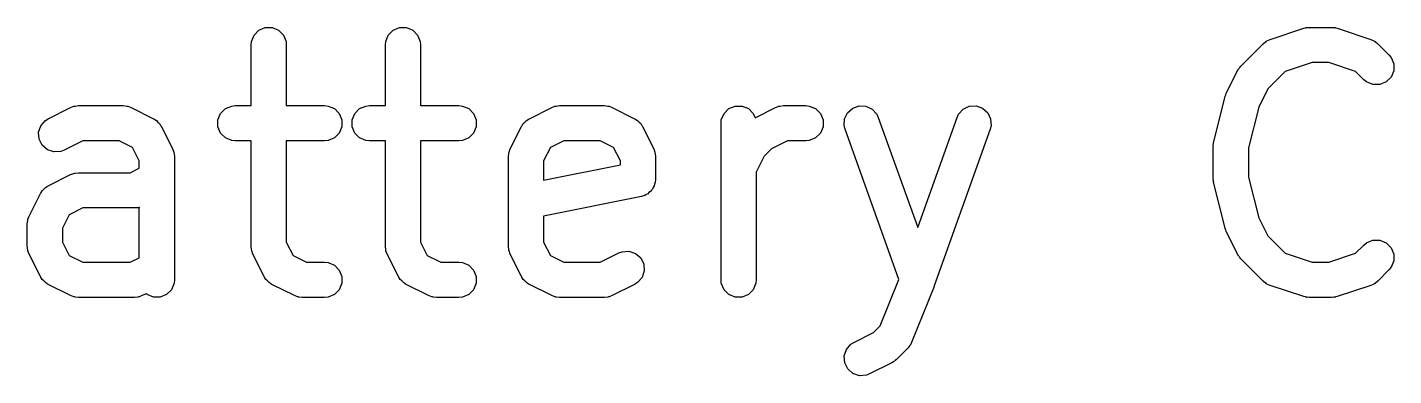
# Model space of a CAD drawing. Extents: x 2.5 to 13.9, y -9.4 to -3.9.
# Drawn here: x 10.4674 to 10.6964, y -8.9258 to -8.8674 of the extents above; entities that cross this region are included whole.
import ezdxf

# ---------------------------------------------------------------- set-up
doc = ezdxf.new("R2010")
doc.units = 0
doc.header["$MEASUREMENT"] = 0
doc.layers.add('BLACK', color=7, linetype='CONTINUOUS')

msp = doc.modelspace()

# ---------------------------------------------------------------- linework, layer by layer
at = {"layer": 'BLACK', "linetype": 'CONTINUOUS'}
for p, q in [((10.50498, -8.86982), (10.50543, -8.86876)), ((10.50543, -8.86876), (10.50624, -8.86794)), ((10.50624, -8.86794), (10.5073, -8.8675)), ((10.5073, -8.8675), (10.50846, -8.8675)), ((10.50846, -8.8675), (10.50952, -8.86794)), ((10.50952, -8.86794), (10.51034, -8.86876)), ((10.51034, -8.86876), (10.51078, -8.86982)), ((10.52748, -8.86982), (10.52792, -8.86876)), ((10.52792, -8.86876), (10.52874, -8.86794)), ((10.52874, -8.86794), (10.5298, -8.8675)), ((10.5298, -8.8675), (10.53095, -8.8675)), ((10.53095, -8.8675), (10.53202, -8.86794)), ((10.53202, -8.86794), (10.53283, -8.86876)), ((10.53283, -8.86876), (10.53327, -8.86982)), ((10.67568, -8.86947), (10.6813, -8.8676)), ((10.6813, -8.8676), (10.68159, -8.86753)), ((10.68159, -8.86753), (10.68166, -8.8675)), ((10.68166, -8.8675), (10.68176, -8.86749)), ((10.68176, -8.86749), (10.68186, -8.86747)), ((10.68186, -8.86747), (10.68194, -8.86747)), ((10.68194, -8.86747), (10.68223, -8.86745)), ((10.68223, -8.86745), (10.68598, -8.86745)), ((10.68598, -8.86745), (10.68628, -8.86747)), ((10.68628, -8.86747), (10.68635, -8.86747)), ((10.68635, -8.86747), (10.68646, -8.86749)), ((10.68646, -8.86749), (10.68656, -8.8675)), ((10.68656, -8.8675), (10.68663, -8.86753)), ((10.68663, -8.86753), (10.68692, -8.8676)), ((10.68692, -8.8676), (10.69254, -8.86947)), ((10.50493, -8.8704), (10.50498, -8.86982)), ((10.50493, -8.88057), (10.50493, -8.8704)), ((10.51078, -8.86982), (10.51083, -8.8704)), ((10.51083, -8.8704), (10.51083, -8.88057)), ((10.52743, -8.8704), (10.52748, -8.86982)), ((10.52743, -8.88057), (10.52743, -8.8704)), ((10.53327, -8.86982), (10.53333, -8.8704)), ((10.53333, -8.8704), (10.53333, -8.88057)), ((10.67077, -8.87393), (10.67452, -8.87019)), ((10.67452, -8.87019), (10.67497, -8.86982)), ((10.67497, -8.86982), (10.67507, -8.86978)), ((10.67507, -8.86978), (10.67515, -8.86971)), ((10.67515, -8.86971), (10.67568, -8.86947)), ((10.69254, -8.86947), (10.69307, -8.86971)), ((10.69307, -8.86971), (10.69315, -8.86978)), ((10.69315, -8.86978), (10.69325, -8.86982)), ((10.69325, -8.86982), (10.6937, -8.87019)), ((10.6937, -8.87019), (10.69557, -8.87206)), ((10.67059, -8.87416), (10.67077, -8.87393)), ((10.68271, -8.87335), (10.6782, -8.87485)), ((10.6855, -8.87335), (10.68271, -8.87335)), ((10.69001, -8.87485), (10.6855, -8.87335)), ((10.69557, -8.87206), (10.69594, -8.87251)), ((10.69594, -8.87251), (10.69638, -8.87357)), ((10.69638, -8.87357), (10.69638, -8.87472)), ((10.66834, -8.87845), (10.67022, -8.8747)), ((10.67022, -8.8747), (10.67038, -8.87445)), ((10.67038, -8.87445), (10.67041, -8.87438)), ((10.67041, -8.87438), (10.67047, -8.8743)), ((10.67047, -8.8743), (10.67053, -8.87421)), ((10.67053, -8.87421), (10.67059, -8.87416)), ((10.6782, -8.87485), (10.67529, -8.87777)), ((10.69139, -8.87624), (10.69001, -8.87485)), ((10.69594, -8.87579), (10.69512, -8.8766)), ((10.69638, -8.87472), (10.69594, -8.87579)), ((10.66823, -8.87875), (10.66832, -8.87851)), ((10.66832, -8.87851), (10.66833, -8.87849)), ((10.66833, -8.87849), (10.66834, -8.87845)), ((10.67529, -8.87777), (10.67377, -8.8808)), ((10.69184, -8.8766), (10.69139, -8.87624)), ((10.69291, -8.87704), (10.69184, -8.8766)), ((10.69406, -8.87704), (10.69291, -8.87704)), ((10.69512, -8.8766), (10.69406, -8.87704)), ((10.47469, -8.88088), (10.47523, -8.88067)), ((10.47523, -8.88067), (10.47534, -8.88067)), ((10.47534, -8.88067), (10.47543, -8.88063)), ((10.47543, -8.88063), (10.47601, -8.88057)), ((10.47601, -8.88057), (10.48351, -8.88057)), ((10.48351, -8.88057), (10.48408, -8.88063)), ((10.48408, -8.88063), (10.48418, -8.88067)), ((10.48418, -8.88067), (10.48429, -8.88067)), ((10.48429, -8.88067), (10.48483, -8.88088)), ((10.50062, -8.88107), (10.50168, -8.88063)), ((10.50168, -8.88063), (10.50226, -8.88057)), ((10.50226, -8.88057), (10.50493, -8.88057)), ((10.51083, -8.88057), (10.51725, -8.88057)), ((10.51725, -8.88057), (10.51783, -8.88063)), ((10.51783, -8.88063), (10.5189, -8.88107)), ((10.52311, -8.88107), (10.52418, -8.88063)), ((10.52418, -8.88063), (10.52475, -8.88057)), ((10.52475, -8.88057), (10.52743, -8.88057)), ((10.53333, -8.88057), (10.53975, -8.88057)), ((10.53975, -8.88057), (10.54033, -8.88063)), ((10.54033, -8.88063), (10.54139, -8.88107)), ((10.5553, -8.88088), (10.55584, -8.88067)), ((10.55584, -8.88067), (10.55595, -8.88067)), ((10.55595, -8.88067), (10.55605, -8.88063)), ((10.55605, -8.88063), (10.55662, -8.88057)), ((10.55662, -8.88057), (10.56412, -8.88057)), ((10.56412, -8.88057), (10.5647, -8.88063)), ((10.5647, -8.88063), (10.5648, -8.88067)), ((10.5648, -8.88067), (10.5649, -8.88067)), ((10.5649, -8.88067), (10.56544, -8.88088)), ((10.58498, -8.88107), (10.58604, -8.88063)), ((10.58604, -8.88063), (10.5872, -8.88063)), ((10.5872, -8.88063), (10.58826, -8.88107)), ((10.5928, -8.88088), (10.59334, -8.88067)), ((10.59334, -8.88067), (10.59345, -8.88067)), ((10.59345, -8.88067), (10.59354, -8.88063)), ((10.59354, -8.88063), (10.59412, -8.88057)), ((10.59412, -8.88057), (10.59787, -8.88057)), ((10.59787, -8.88057), (10.59845, -8.88063)), ((10.59845, -8.88063), (10.59951, -8.88107)), ((10.60573, -8.88099), (10.60681, -8.8806)), ((10.60681, -8.8806), (10.60796, -8.88066)), ((10.60796, -8.88066), (10.609, -8.88115)), ((10.62423, -8.88115), (10.62527, -8.88066)), ((10.62527, -8.88066), (10.62642, -8.8806)), ((10.62642, -8.8806), (10.62751, -8.88099)), ((10.66625, -8.88656), (10.66812, -8.87906)), ((10.66812, -8.87906), (10.66814, -8.87901)), ((10.66814, -8.87899), (10.66823, -8.87875)), ((10.66814, -8.87901), (10.66814, -8.87899)), ((10.67377, -8.8808), (10.67206, -8.88763)), ((10.46969, -8.88393), (10.47045, -8.88306)), ((10.47045, -8.88306), (10.47094, -8.88276)), ((10.47094, -8.88276), (10.47469, -8.88088)), ((10.48483, -8.88088), (10.48858, -8.88276)), ((10.48858, -8.88276), (10.48868, -8.88282)), ((10.48868, -8.88282), (10.48872, -8.88283)), ((10.48872, -8.88283), (10.48878, -8.88288)), ((10.48878, -8.88288), (10.48907, -8.88306)), ((10.48907, -8.88306), (10.48931, -8.88334)), ((10.49936, -8.88295), (10.4998, -8.88188)), ((10.49936, -8.8841), (10.49936, -8.88295)), ((10.4998, -8.88188), (10.50062, -8.88107)), ((10.5189, -8.88107), (10.51971, -8.88188)), ((10.51971, -8.88188), (10.52015, -8.88295)), ((10.52015, -8.88295), (10.52015, -8.8841)), ((10.52186, -8.88295), (10.5223, -8.88188)), ((10.52186, -8.8841), (10.52186, -8.88295)), ((10.5223, -8.88188), (10.52311, -8.88107)), ((10.54139, -8.88107), (10.54221, -8.88188)), ((10.54221, -8.88188), (10.54265, -8.88295)), ((10.54265, -8.88295), (10.54265, -8.8841)), ((10.55082, -8.88334), (10.55106, -8.88306)), ((10.55106, -8.88306), (10.55136, -8.88288)), ((10.55136, -8.88288), (10.55141, -8.88283)), ((10.55141, -8.88283), (10.55146, -8.88282)), ((10.55146, -8.88282), (10.55155, -8.88276)), ((10.55155, -8.88276), (10.5553, -8.88088)), ((10.56544, -8.88088), (10.56919, -8.88276)), ((10.56919, -8.88276), (10.56929, -8.88282)), ((10.56929, -8.88282), (10.56934, -8.88283)), ((10.56934, -8.88283), (10.56939, -8.88288)), ((10.56939, -8.88288), (10.56968, -8.88306)), ((10.56968, -8.88306), (10.56993, -8.88334)), ((10.58367, -8.88352), (10.58372, -8.88295)), ((10.58372, -8.88295), (10.58417, -8.88188)), ((10.58417, -8.88188), (10.58498, -8.88107)), ((10.58826, -8.88107), (10.58908, -8.88188)), ((10.58908, -8.88188), (10.58937, -8.88259)), ((10.58937, -8.88259), (10.5928, -8.88088)), ((10.59951, -8.88107), (10.60032, -8.88188)), ((10.60032, -8.88188), (10.60077, -8.88295)), ((10.60077, -8.88295), (10.60077, -8.8841)), ((10.60432, -8.88395), (10.60438, -8.8828)), ((10.60438, -8.8828), (10.60487, -8.88176)), ((10.60487, -8.88176), (10.60573, -8.88099)), ((10.609, -8.88115), (10.60978, -8.88201)), ((10.60978, -8.88201), (10.61002, -8.88253)), ((10.61002, -8.88253), (10.61662, -8.90099)), ((10.61662, -8.90099), (10.62321, -8.88253)), ((10.62321, -8.88253), (10.62346, -8.88201)), ((10.62346, -8.88201), (10.62423, -8.88115)), ((10.62751, -8.88099), (10.62836, -8.88176)), ((10.62836, -8.88176), (10.62885, -8.8828)), ((10.62885, -8.8828), (10.62891, -8.88395)), ((10.46933, -8.88503), (10.46969, -8.88393)), ((10.46941, -8.88618), (10.46933, -8.88503)), ((10.48931, -8.88334), (10.48959, -8.88359)), ((10.48959, -8.88359), (10.48977, -8.88388)), ((10.48977, -8.88388), (10.48982, -8.88393)), ((10.48982, -8.88393), (10.48984, -8.88398)), ((10.48984, -8.88398), (10.4899, -8.88408)), ((10.4899, -8.88408), (10.49177, -8.88783)), ((10.4998, -8.88516), (10.49936, -8.8841)), ((10.50062, -8.88598), (10.4998, -8.88516)), ((10.51971, -8.88516), (10.5189, -8.88598)), ((10.52015, -8.8841), (10.51971, -8.88516)), ((10.5223, -8.88516), (10.52186, -8.8841)), ((10.52311, -8.88598), (10.5223, -8.88516)), ((10.54221, -8.88516), (10.54139, -8.88598)), ((10.54265, -8.8841), (10.54221, -8.88516)), ((10.54836, -8.88783), (10.55023, -8.88408)), ((10.55023, -8.88408), (10.55029, -8.88398)), ((10.55029, -8.88398), (10.55031, -8.88393)), ((10.55031, -8.88393), (10.55036, -8.88388)), ((10.55036, -8.88388), (10.55054, -8.88359)), ((10.55054, -8.88359), (10.55082, -8.88334)), ((10.56993, -8.88334), (10.57021, -8.88359)), ((10.57021, -8.88359), (10.57039, -8.88388)), ((10.57039, -8.88388), (10.57044, -8.88393)), ((10.57044, -8.88393), (10.57045, -8.88398)), ((10.57045, -8.88398), (10.57051, -8.88408)), ((10.57051, -8.88408), (10.57239, -8.88783)), ((10.58367, -8.90977), (10.58367, -8.88352)), ((10.60032, -8.88516), (10.59951, -8.88598)), ((10.60077, -8.8841), (10.60032, -8.88516)), ((10.60446, -8.88451), (10.60432, -8.88395)), ((10.61346, -8.90971), (10.60446, -8.88451)), ((10.62877, -8.88451), (10.6194, -8.91076)), ((10.62891, -8.88395), (10.62877, -8.88451)), ((10.46993, -8.88721), (10.46941, -8.88618)), ((10.4708, -8.88796), (10.46993, -8.88721)), ((10.47671, -8.88647), (10.47358, -8.88804)), ((10.48281, -8.88647), (10.47671, -8.88647)), ((10.48506, -8.8876), (10.48281, -8.88647)), ((10.48618, -8.88984), (10.48506, -8.8876)), ((10.50168, -8.88642), (10.50062, -8.88598)), ((10.50226, -8.88647), (10.50168, -8.88642)), ((10.50493, -8.88647), (10.50226, -8.88647)), ((10.50493, -8.90414), (10.50493, -8.88647)), ((10.51725, -8.88647), (10.51083, -8.88647)), ((10.51083, -8.88647), (10.51083, -8.90345)), ((10.51783, -8.88642), (10.51725, -8.88647)), ((10.5189, -8.88598), (10.51783, -8.88642)), ((10.52418, -8.88642), (10.52311, -8.88598)), ((10.52475, -8.88647), (10.52418, -8.88642)), ((10.52743, -8.88647), (10.52475, -8.88647)), ((10.52743, -8.90414), (10.52743, -8.88647)), ((10.53975, -8.88647), (10.53333, -8.88647)), ((10.53333, -8.88647), (10.53333, -8.90345)), ((10.54033, -8.88642), (10.53975, -8.88647)), ((10.54139, -8.88598), (10.54033, -8.88642)), ((10.55508, -8.8876), (10.55395, -8.88984)), ((10.55732, -8.88647), (10.55508, -8.8876)), ((10.56343, -8.88647), (10.55732, -8.88647)), ((10.56567, -8.8876), (10.56343, -8.88647)), ((10.5668, -8.88984), (10.56567, -8.8876)), ((10.59482, -8.88647), (10.59212, -8.88782)), ((10.59787, -8.88647), (10.59482, -8.88647)), ((10.59845, -8.88642), (10.59787, -8.88647)), ((10.59951, -8.88598), (10.59845, -8.88642)), ((10.66616, -8.88713), (10.66619, -8.88691)), ((10.66617, -8.88717), (10.66616, -8.88713)), ((10.66616, -8.88727), (10.66617, -8.88717)), ((10.66616, -8.8929), (10.66616, -8.88727)), ((10.66619, -8.88691), (10.66621, -8.8867)), ((10.66621, -8.8867), (10.66623, -8.88665)), ((10.66623, -8.88665), (10.66625, -8.88656)), ((10.67206, -8.88763), (10.67206, -8.89253)), ((10.47189, -8.88833), (10.4708, -8.88796)), ((10.47304, -8.88824), (10.47189, -8.88833)), ((10.47358, -8.88804), (10.47304, -8.88824)), ((10.48618, -8.89107), (10.48618, -8.88984)), ((10.49177, -8.88783), (10.49198, -8.88837)), ((10.49198, -8.88837), (10.49199, -8.88847)), ((10.49199, -8.88847), (10.49203, -8.88857)), ((10.49203, -8.88857), (10.49209, -8.88915)), ((10.49209, -8.88915), (10.49209, -8.90977)), ((10.54805, -8.88915), (10.5481, -8.88857)), ((10.54805, -8.90414), (10.54805, -8.88915)), ((10.5481, -8.88857), (10.54814, -8.88847)), ((10.54814, -8.88847), (10.54815, -8.88837)), ((10.54815, -8.88837), (10.54836, -8.88783)), ((10.55395, -8.88984), (10.55395, -8.89304)), ((10.5668, -8.89047), (10.5668, -8.88984)), ((10.57239, -8.88783), (10.5726, -8.88837)), ((10.5726, -8.88837), (10.5726, -8.88847)), ((10.5726, -8.88847), (10.57264, -8.88857)), ((10.57264, -8.88857), (10.5727, -8.88915)), ((10.5727, -8.88915), (10.5727, -8.8929)), ((10.59092, -8.88902), (10.58957, -8.89172)), ((10.59212, -8.88782), (10.59092, -8.88902)), ((10.47094, -8.894), (10.47469, -8.89213)), ((10.47469, -8.89213), (10.47523, -8.89192)), ((10.47523, -8.89192), (10.47534, -8.89191)), ((10.47534, -8.89191), (10.47543, -8.89187)), ((10.47543, -8.89187), (10.47601, -8.89182)), ((10.47601, -8.89182), (10.48469, -8.89182)), ((10.48469, -8.89182), (10.48618, -8.89107)), ((10.55395, -8.89304), (10.5668, -8.89047)), ((10.58957, -8.89172), (10.58957, -8.90977)), ((10.47021, -8.89459), (10.47045, -8.89431)), ((10.47045, -8.89431), (10.47074, -8.89413)), ((10.47074, -8.89413), (10.4708, -8.89408)), ((10.4708, -8.89408), (10.47084, -8.89406)), ((10.47084, -8.89406), (10.47094, -8.894)), ((10.5722, -8.89454), (10.572, -8.89474)), ((10.57232, -8.89427), (10.5722, -8.89454)), ((10.57248, -8.89402), (10.57232, -8.89427)), ((10.57253, -8.89374), (10.57248, -8.89402)), ((10.57264, -8.89347), (10.57253, -8.89374)), ((10.5727, -8.8929), (10.57264, -8.89347)), ((10.66617, -8.893), (10.66616, -8.8929)), ((10.66616, -8.89304), (10.66617, -8.893)), ((10.66619, -8.89325), (10.66616, -8.89304)), ((10.66621, -8.89347), (10.66619, -8.89325)), ((10.66623, -8.89351), (10.66621, -8.89347)), ((10.66625, -8.89361), (10.66623, -8.89351)), ((10.66812, -8.90111), (10.66625, -8.89361)), ((10.67206, -8.89253), (10.67377, -8.89936)), ((10.46774, -8.89907), (10.46962, -8.89532)), ((10.46962, -8.89532), (10.46968, -8.89523)), ((10.46968, -8.89523), (10.46969, -8.89518)), ((10.46969, -8.89518), (10.46974, -8.89513)), ((10.46974, -8.89513), (10.46993, -8.89483)), ((10.46993, -8.89483), (10.47021, -8.89459)), ((10.57033, -8.89579), (10.55395, -8.89907)), ((10.57088, -8.89562), (10.57033, -8.89579)), ((10.57112, -8.89546), (10.57088, -8.89562)), ((10.57139, -8.89535), (10.57112, -8.89546)), ((10.5716, -8.89514), (10.57139, -8.89535)), ((10.57184, -8.89498), (10.5716, -8.89514)), ((10.572, -8.89474), (10.57184, -8.89498)), ((10.46754, -8.89961), (10.46774, -8.89907)), ((10.47446, -8.89885), (10.47334, -8.90109)), ((10.47671, -8.89772), (10.47446, -8.89885)), ((10.48538, -8.89772), (10.47671, -8.89772)), ((10.48596, -8.89767), (10.48538, -8.89772)), ((10.48606, -8.89763), (10.48596, -8.89767)), ((10.48616, -8.89762), (10.48606, -8.89763)), ((10.48618, -8.89761), (10.48616, -8.89762)), ((10.48618, -8.90607), (10.48618, -8.89761)), ((10.55395, -8.89907), (10.55395, -8.90345)), ((10.46743, -8.90039), (10.46749, -8.89982)), ((10.46743, -8.90414), (10.46743, -8.90039)), ((10.46749, -8.89982), (10.46753, -8.89972)), ((10.46753, -8.89972), (10.46754, -8.89961)), ((10.47334, -8.90109), (10.47334, -8.90345)), ((10.66814, -8.90115), (10.66812, -8.90111)), ((10.66814, -8.90117), (10.66814, -8.90115)), ((10.66823, -8.90141), (10.66814, -8.90117)), ((10.66832, -8.90166), (10.66823, -8.90141)), ((10.67377, -8.89936), (10.67529, -8.9024)), ((10.47334, -8.90345), (10.47446, -8.90569)), ((10.51083, -8.90345), (10.51196, -8.90569)), ((10.53333, -8.90345), (10.53445, -8.90569)), ((10.55395, -8.90345), (10.55508, -8.90569)), ((10.66833, -8.90167), (10.66832, -8.90166)), ((10.66834, -8.90172), (10.66833, -8.90167)), ((10.67022, -8.90546), (10.66834, -8.90172)), ((10.67529, -8.9024), (10.6782, -8.90531)), ((10.69139, -8.90393), (10.69184, -8.90356)), ((10.69184, -8.90356), (10.69291, -8.90312)), ((10.69291, -8.90312), (10.69406, -8.90312)), ((10.69406, -8.90312), (10.69512, -8.90356)), ((10.69512, -8.90356), (10.69594, -8.90438)), ((10.46749, -8.90472), (10.46743, -8.90414)), ((10.46753, -8.90482), (10.46749, -8.90472)), ((10.46754, -8.90492), (10.46753, -8.90482)), ((10.46774, -8.90546), (10.46754, -8.90492)), ((10.46962, -8.90921), (10.46774, -8.90546)), ((10.47446, -8.90569), (10.47671, -8.90682)), ((10.50498, -8.90472), (10.50493, -8.90414)), ((10.50503, -8.90482), (10.50498, -8.90472)), ((10.50503, -8.90492), (10.50503, -8.90482)), ((10.50524, -8.90546), (10.50503, -8.90492)), ((10.50711, -8.90921), (10.50524, -8.90546)), ((10.51196, -8.90569), (10.5142, -8.90682)), ((10.52748, -8.90472), (10.52743, -8.90414)), ((10.52752, -8.90482), (10.52748, -8.90472)), ((10.52753, -8.90492), (10.52752, -8.90482)), ((10.52774, -8.90546), (10.52753, -8.90492)), ((10.52961, -8.90921), (10.52774, -8.90546)), ((10.53445, -8.90569), (10.5367, -8.90682)), ((10.5481, -8.90472), (10.54805, -8.90414)), ((10.54814, -8.90482), (10.5481, -8.90472)), ((10.54815, -8.90492), (10.54814, -8.90482)), ((10.54836, -8.90546), (10.54815, -8.90492)), ((10.55023, -8.90921), (10.54836, -8.90546)), ((10.55508, -8.90569), (10.55732, -8.90682)), ((10.56343, -8.90682), (10.56655, -8.90525)), ((10.56655, -8.90525), (10.56709, -8.90505)), ((10.56709, -8.90505), (10.56824, -8.90496)), ((10.56824, -8.90496), (10.56934, -8.90533)), ((10.56934, -8.90533), (10.57021, -8.90608)), ((10.67038, -8.90571), (10.67022, -8.90546)), ((10.67041, -8.90578), (10.67038, -8.90571)), ((10.67047, -8.90587), (10.67041, -8.90578)), ((10.67053, -8.90595), (10.67047, -8.90587)), ((10.67059, -8.90601), (10.67053, -8.90595)), ((10.6782, -8.90531), (10.68271, -8.90682)), ((10.6855, -8.90682), (10.69001, -8.90531)), ((10.69001, -8.90531), (10.69139, -8.90393)), ((10.69594, -8.90438), (10.69638, -8.90544)), ((10.69638, -8.90544), (10.69638, -8.90659)), ((10.47671, -8.90682), (10.48469, -8.90682)), ((10.48469, -8.90682), (10.48618, -8.90607)), ((10.5142, -8.90682), (10.51725, -8.90682)), ((10.51725, -8.90682), (10.51783, -8.90687)), ((10.51783, -8.90687), (10.5189, -8.90731)), ((10.5189, -8.90731), (10.51971, -8.90813)), ((10.51971, -8.90813), (10.52015, -8.90919)), ((10.5367, -8.90682), (10.53975, -8.90682)), ((10.53975, -8.90682), (10.54033, -8.90687)), ((10.54033, -8.90687), (10.54139, -8.90731)), ((10.54139, -8.90731), (10.54221, -8.90813)), ((10.54221, -8.90813), (10.54265, -8.90919)), ((10.55732, -8.90682), (10.56343, -8.90682)), ((10.57021, -8.90608), (10.57072, -8.90711)), ((10.5708, -8.90826), (10.57044, -8.90936)), ((10.57072, -8.90711), (10.5708, -8.90826)), ((10.67077, -8.90623), (10.67059, -8.90601)), ((10.67452, -8.90998), (10.67077, -8.90623)), ((10.68271, -8.90682), (10.6855, -8.90682)), ((10.69557, -8.90811), (10.6937, -8.90998)), ((10.69594, -8.90766), (10.69557, -8.90811)), ((10.69638, -8.90659), (10.69594, -8.90766)), ((10.46968, -8.90931), (10.46962, -8.90921)), ((10.46969, -8.90936), (10.46968, -8.90931)), ((10.46974, -8.90941), (10.46969, -8.90936)), ((10.46993, -8.9097), (10.46974, -8.90941)), ((10.47021, -8.90995), (10.46993, -8.9097)), ((10.47045, -8.91023), (10.47021, -8.90995)), ((10.47074, -8.91041), (10.47045, -8.91023)), ((10.4708, -8.91046), (10.47074, -8.91041)), ((10.47084, -8.91047), (10.4708, -8.91046)), ((10.47094, -8.91053), (10.47084, -8.91047)), ((10.47469, -8.91241), (10.47094, -8.91053)), ((10.49203, -8.91034), (10.49159, -8.91141)), ((10.49209, -8.90977), (10.49203, -8.91034)), ((10.50718, -8.90931), (10.50711, -8.90921)), ((10.50719, -8.90936), (10.50718, -8.90931)), ((10.50724, -8.90941), (10.50719, -8.90936)), ((10.50742, -8.9097), (10.50724, -8.90941)), ((10.5077, -8.90995), (10.50742, -8.9097)), ((10.50795, -8.91023), (10.5077, -8.90995)), ((10.50824, -8.91041), (10.50795, -8.91023)), ((10.50829, -8.91046), (10.50824, -8.91041)), ((10.50834, -8.91047), (10.50829, -8.91046)), ((10.50843, -8.91053), (10.50834, -8.91047)), ((10.51218, -8.91241), (10.50843, -8.91053)), ((10.52015, -8.91034), (10.51971, -8.91141)), ((10.52015, -8.90919), (10.52015, -8.91034)), ((10.52967, -8.90931), (10.52961, -8.90921)), ((10.52969, -8.90936), (10.52967, -8.90931)), ((10.52974, -8.90941), (10.52969, -8.90936)), ((10.52992, -8.9097), (10.52974, -8.90941)), ((10.5302, -8.90995), (10.52992, -8.9097)), ((10.53044, -8.91023), (10.5302, -8.90995)), ((10.53073, -8.91041), (10.53044, -8.91023)), ((10.53079, -8.91046), (10.53073, -8.91041)), ((10.53084, -8.91047), (10.53079, -8.91046)), ((10.53093, -8.91053), (10.53084, -8.91047)), ((10.53468, -8.91241), (10.53093, -8.91053)), ((10.54265, -8.91034), (10.54221, -8.91141)), ((10.54265, -8.90919), (10.54265, -8.91034)), ((10.55029, -8.90931), (10.55023, -8.90921)), ((10.55031, -8.90936), (10.55029, -8.90931)), ((10.55036, -8.90941), (10.55031, -8.90936)), ((10.55054, -8.9097), (10.55036, -8.90941)), ((10.55082, -8.90995), (10.55054, -8.9097)), ((10.55106, -8.91023), (10.55082, -8.90995)), ((10.55136, -8.91041), (10.55106, -8.91023)), ((10.55141, -8.91046), (10.55136, -8.91041)), ((10.55146, -8.91047), (10.55141, -8.91046)), ((10.55155, -8.91053), (10.55146, -8.91047)), ((10.5553, -8.91241), (10.55155, -8.91053)), ((10.56919, -8.91053), (10.56544, -8.91241)), ((10.56968, -8.91023), (10.56919, -8.91053)), ((10.57044, -8.90936), (10.56968, -8.91023)), ((10.58372, -8.91034), (10.58367, -8.90977)), ((10.58417, -8.91141), (10.58372, -8.91034)), ((10.58952, -8.91034), (10.58908, -8.91141)), ((10.58957, -8.90977), (10.58952, -8.91034)), ((10.61035, -8.91748), (10.61346, -8.90971)), ((10.67497, -8.91035), (10.67452, -8.90998)), ((10.67507, -8.91039), (10.67497, -8.91035)), ((10.67515, -8.91046), (10.67507, -8.91039)), ((10.67568, -8.91069), (10.67515, -8.91046)), ((10.69307, -8.91046), (10.69254, -8.91069)), ((10.69315, -8.91039), (10.69307, -8.91046)), ((10.69325, -8.91035), (10.69315, -8.91039)), ((10.6937, -8.90998), (10.69325, -8.91035)), ((10.47523, -8.91262), (10.47469, -8.91241)), ((10.47534, -8.91262), (10.47523, -8.91262)), ((10.47543, -8.91266), (10.47534, -8.91262)), ((10.47601, -8.91272), (10.47543, -8.91266)), ((10.48538, -8.91272), (10.47601, -8.91272)), ((10.48596, -8.91266), (10.48538, -8.91272)), ((10.48606, -8.91262), (10.48596, -8.91266)), ((10.48616, -8.91262), (10.48606, -8.91262)), ((10.4867, -8.91241), (10.48616, -8.91262)), ((10.48735, -8.91208), (10.4867, -8.91241)), ((10.48749, -8.91222), (10.48735, -8.91208)), ((10.48856, -8.91266), (10.48749, -8.91222)), ((10.48971, -8.91266), (10.48856, -8.91266)), ((10.49077, -8.91222), (10.48971, -8.91266)), ((10.49159, -8.91141), (10.49077, -8.91222)), ((10.51273, -8.91262), (10.51218, -8.91241)), ((10.51283, -8.91262), (10.51273, -8.91262)), ((10.51293, -8.91266), (10.51283, -8.91262)), ((10.51351, -8.91272), (10.51293, -8.91266)), ((10.51725, -8.91272), (10.51351, -8.91272)), ((10.51783, -8.91266), (10.51725, -8.91272)), ((10.5189, -8.91222), (10.51783, -8.91266)), ((10.51971, -8.91141), (10.5189, -8.91222)), ((10.53522, -8.91262), (10.53468, -8.91241)), ((10.53533, -8.91262), (10.53522, -8.91262)), ((10.53543, -8.91266), (10.53533, -8.91262)), ((10.536, -8.91272), (10.53543, -8.91266)), ((10.53975, -8.91272), (10.536, -8.91272)), ((10.54033, -8.91266), (10.53975, -8.91272)), ((10.54139, -8.91222), (10.54033, -8.91266)), ((10.54221, -8.91141), (10.54139, -8.91222)), ((10.55584, -8.91262), (10.5553, -8.91241)), ((10.55595, -8.91262), (10.55584, -8.91262)), ((10.55605, -8.91266), (10.55595, -8.91262)), ((10.55662, -8.91272), (10.55605, -8.91266)), ((10.56412, -8.91272), (10.55662, -8.91272)), ((10.5647, -8.91266), (10.56412, -8.91272)), ((10.5648, -8.91262), (10.5647, -8.91266)), ((10.5649, -8.91262), (10.5648, -8.91262)), ((10.56544, -8.91241), (10.5649, -8.91262)), ((10.58498, -8.91222), (10.58417, -8.91141)), ((10.58604, -8.91266), (10.58498, -8.91222)), ((10.5872, -8.91266), (10.58604, -8.91266)), ((10.58826, -8.91222), (10.5872, -8.91266)), ((10.58908, -8.91141), (10.58826, -8.91222)), ((10.61936, -8.91087), (10.61561, -8.92024)), ((10.61937, -8.91081), (10.61936, -8.91087)), ((10.6194, -8.91076), (10.61937, -8.91081)), ((10.6813, -8.91257), (10.67568, -8.91069)), ((10.68159, -8.91263), (10.6813, -8.91257)), ((10.68166, -8.91266), (10.68159, -8.91263)), ((10.68176, -8.91267), (10.68166, -8.91266)), ((10.68186, -8.9127), (10.68176, -8.91267)), ((10.68194, -8.91269), (10.68186, -8.9127)), ((10.68223, -8.91272), (10.68194, -8.91269)), ((10.68598, -8.91272), (10.68223, -8.91272)), ((10.68628, -8.91269), (10.68598, -8.91272)), ((10.68635, -8.9127), (10.68628, -8.91269)), ((10.68646, -8.91267), (10.68635, -8.9127)), ((10.68656, -8.91266), (10.68646, -8.91267)), ((10.68663, -8.91263), (10.68656, -8.91266)), ((10.68692, -8.91257), (10.68663, -8.91263)), ((10.69254, -8.91069), (10.68692, -8.91257)), ((10.60592, -8.92025), (10.60924, -8.91859)), ((10.60924, -8.91859), (10.61035, -8.91748)), ((10.60431, -8.92252), (10.60468, -8.92143)), ((10.60468, -8.92143), (10.60543, -8.92056)), ((10.60543, -8.92056), (10.60592, -8.92025)), ((10.61496, -8.92123), (10.61308, -8.9231)), ((10.61532, -8.92078), (10.61496, -8.92123)), ((10.61533, -8.92077), (10.61532, -8.92078)), ((10.61534, -8.92075), (10.61533, -8.92077)), ((10.61561, -8.92024), (10.61534, -8.92075)), ((10.6044, -8.92367), (10.60431, -8.92252)), ((10.60491, -8.9247), (10.6044, -8.92367)), ((10.61231, -8.92366), (10.60856, -8.92553)), ((10.61256, -8.9235), (10.61231, -8.92366)), ((10.61263, -8.92347), (10.61256, -8.9235)), ((10.61271, -8.92341), (10.61263, -8.92347)), ((10.6128, -8.92335), (10.61271, -8.92341)), ((10.61285, -8.92329), (10.6128, -8.92335)), ((10.61308, -8.9231), (10.61285, -8.92329)), ((10.60578, -8.92546), (10.60491, -8.9247)), ((10.60687, -8.92582), (10.60578, -8.92546)), ((10.60802, -8.92574), (10.60687, -8.92582)), ((10.60856, -8.92553), (10.60802, -8.92574))]:
    msp.add_line(p, q, dxfattribs=at)

doc.saveas('drawing.dxf')
